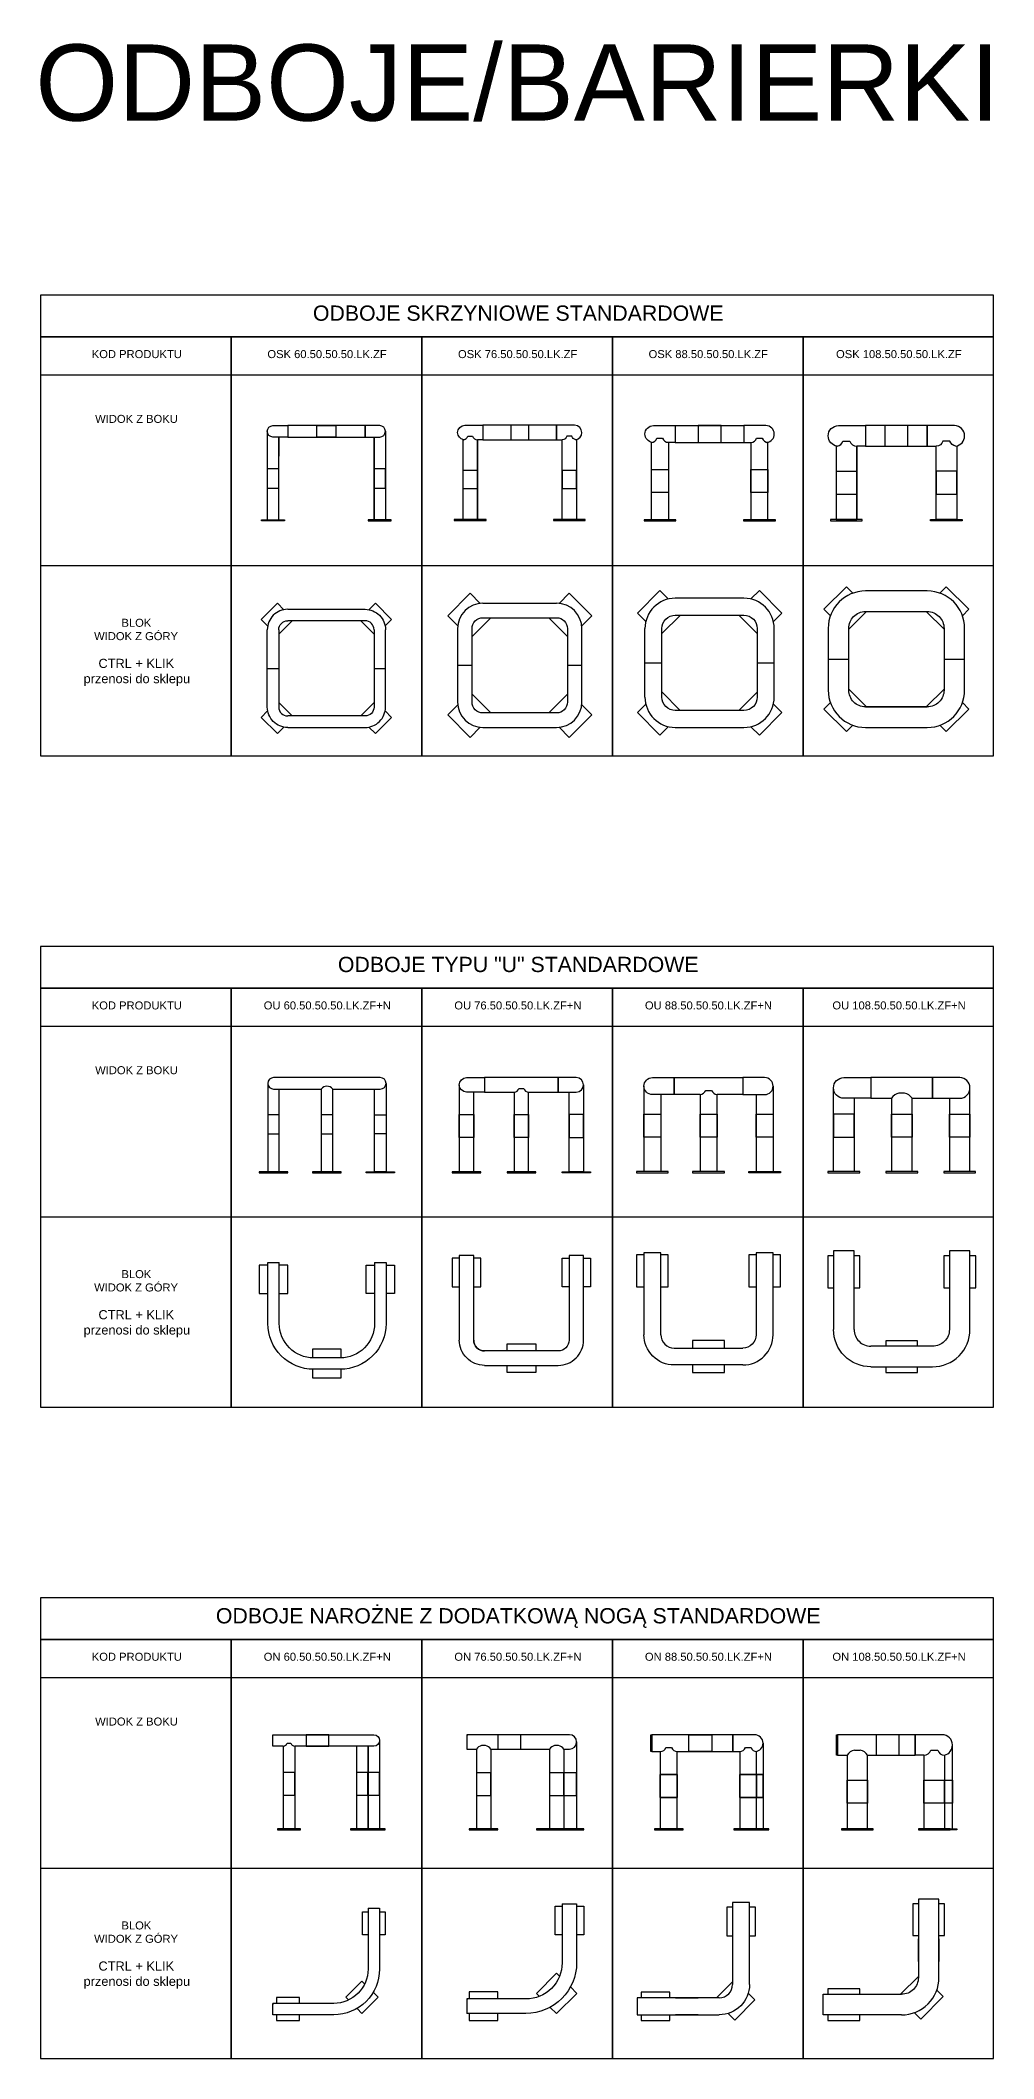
# Model space of a CAD drawing. Header units: millimetres. Extents: x 12058 to 45536, y -35768 to 10259.
# Drawn here: x 12058 to 17059, y -332 to 10259 of the extents above; entities that cross this region are included whole.
import ezdxf

# ---------------------------------------------------------------- set-up
doc = ezdxf.new("R2010")
doc.units = ezdxf.units.MM
for name, color, linetype in [('0 @ 1', 7, 'Continuous'), ('Materiał', 7, 'Continuous'), ('odboje_ Grupa-Stadnicki.pl', 7, 'Continuous'), ('odboje_ Grupa-Stadnicki.pl @ 1', 7, 'Continuous')]:
    doc.layers.add(name, color=color, linetype=linetype)
doc.styles.get("Standard").update_dxf_attribs({"font": 'arial.ttf'})

# ---------------------------------------------------------------- blocks, each defined once
blk = doc.blocks.new('OU 60.50.50.50.LK.ZF+N')
blk.add_line((250, 530), (310, 530))
at = {"layer": 'Materiał'}
for p, q in [((-310, 530), (-250, 530)), ((250, 530), (310, 530))]:
    blk.add_line(p, q, dxfattribs=at)
for points in [[(310, 530), (310, 210, -0.414214), (70, -30), (-70, -30, -0.414214), (-310, 210), (-310, 530)], [(250, 530), (250, 210, -0.414214), (70, 30), (-70, 30, -0.414214), (-250, 210), (-250, 530)]]:
    blk.add_lwpolyline(points, format="xyb", dxfattribs=at)
for points in [[(-310, 517), (-355, 517), (-355, 367), (-310, 367)], [(-250, 367), (-205, 367), (-205, 517), (-250, 517)], [(250, 367), (205, 367), (205, 517), (250, 517)], [(310, 517), (355, 517), (355, 367), (310, 367)], [(75, 30), (75, 75), (-75, 75), (-75, 30)], [(-75, -30), (-75, -75), (75, -75), (75, -30)]]:
    blk.add_lwpolyline(points, dxfattribs=at)
blk = doc.blocks.new('OU 76.50.50.50.LK.ZF+N')
for points in [[(-250, 95), (-250, 538), (-326, 538), (-326, 95)], [(326, 95), (326, 538), (250, 538), (250, 95)], [(-326, 525), (-363, 525), (-363, 375), (-326, 375)], [(-250, 375), (-213, 375), (-213, 525), (-250, 525)], [(250, 375), (213, 375), (213, 525), (250, 525)], [(326, 525), (363, 525), (363, 375), (326, 375)], [(193, 38), (-193, 38)], [(-75, 38), (-75, 75), (75, 75), (75, 38)], [(-193, -38), (193, -38)], [(75, -38), (75, -75), (-75, -75), (-75, -38)]]:
    blk.add_lwpolyline(points)
for points in [[(250, 533), (250, 95, -0.414214), (193, 38), (-193, 38, -0.414214), (-250, 95), (-250, 533)], [(-193, -38, -0.414214), (-326, 95)], [(-250, 95, 0.414214), (-193, 38)], [(193, -38, 0.414214), (326, 95)], [(250, 95, -0.414214), (193, 38)]]:
    blk.add_lwpolyline(points, format="xyb")
blk = doc.blocks.new('OU 88.50.50.50.LK.ZF+N')
for points in [[(-339, 533.5), (-378, 533.5), (-378, 366.5), (-339, 366.5)], [(-250, 114.5), (-250, 544.5), (-339, 544.5), (-339, 114.5)], [(-250, 366.5), (-211, 366.5), (-211, 533.5), (-250, 533.5)], [(250, 533.5), (211, 533.5), (211, 366.5), (250, 366.5)], [(339, 114.5), (339, 544.5), (250, 544.5), (250, 114.5)], [(339, 366.5), (378, 366.5), (378, 533.5), (339, 533.5)], [(-180, 44.5), (180, 44.5)], [(83.5, 44.5), (83.5, 83.5), (-83.5, 83.5), (-83.5, 44.5)], [(180, -44.5), (-180, -44.5)], [(-83.5, -44.5), (-83.5, -83.5), (83.5, -83.5), (83.5, -44.5)]]:
    blk.add_lwpolyline(points)
for points in [[(-180, -44.5, -0.4142136), (-339, 114.5)], [(-250, 114.5, 0.4142136), (-180, 44.5)], [(180, -44.5), (180, -44.5, 0.4142136), (339, 114.5)], [(250, 114.5, -0.4142136), (180, 44.5)]]:
    blk.add_lwpolyline(points, format="xyb")
blk = doc.blocks.new('OU 108.50.50.50.LK.ZF+N')
for points in [[(-250, 142), (-250, 554), (-358, 554), (-358, 142)], [(358, 142), (358, 554), (250, 554), (250, 142)], [(-358, 528), (-387, 528), (-387, 361), (-358, 361)], [(-250, 361), (-220, 361), (-220, 528), (-250, 528)], [(250, 528), (221, 528), (221, 361), (250, 361)], [(358, 361), (388, 361), (388, 528), (358, 528)], [(162, 54), (-162, 54)], [(83, 54), (83, 83), (-84, 83), (-84, 54)], [(-162, -54), (162, -54)], [(-84, -54), (-84, -84), (83, -84), (83, -54)]]:
    blk.add_lwpolyline(points)
for points in [[(-162, -54), (-162, -54, -0.414214), (-358, 142)], [(-250, 142, 0.414214), (-162, 54)], [(162, -54, 0.414214), (358, 142)], [(250, 142, -0.414214), (162, 54)]]:
    blk.add_lwpolyline(points, format="xyb")
blk = doc.blocks.new('OSK 60.50.50.50.LK.ZF')
for p, q in [((-310, 0), (-250, 0)), ((250, 0), (310, 0))]:
    blk.add_line(p, q)
for points in [[(-308, 223), (-342, 257), (-257, 342), (-223, 308)], [(308, 223), (342, 257), (257, 342), (223, 308)], [(-180, 250), (-250, 180)], [(-203, 310), (203, 310)], [(203, 250), (-203, 250)], [(180, 250), (250, 180)], [(-310, -203), (-310, 203)], [(-250, 203), (-250, -203)], [(250, 203), (250, -203)], [(310, -203), (310, 203)], [(-180, -250), (-250, -180)], [(180, -250), (250, -180)], [(-308, -223), (-342, -257), (-257, -342), (-223, -308)], [(203, -250), (-203, -250)], [(-203, -310), (203, -310)], [(308, -223), (342, -257), (257, -342), (223, -308)]]:
    blk.add_lwpolyline(points)
for points in [[(-203, 310, 0.414214), (-310, 203)], [(-250, 203, -0.414214), (-203, 250)], [(203, 310, -0.414214), (310, 203)], [(250, 203, 0.414214), (203, 250)], [(-203, -310, -0.414214), (-310, -203)], [(-250, -203, 0.414214), (-203, -250)], [(250, -203, -0.414214), (203, -250)], [(203, -310, 0.414214), (310, -203)]]:
    blk.add_lwpolyline(points, format="xyb")
blk = doc.blocks.new('OSK 76.50.50.50.LK.ZF')
for p, q in [((-193, 326), (193, 326)), ((-326, 193), (-326, -193)), ((326, -193), (326, 193)), ((-326, 0), (-250, 0)), ((250, 0), (326, 0)), ((-193, -326), (193, -326))]:
    blk.add_line(p, q)
for points in [[(-207, 325), (-260, 378), (-378, 260), (-325, 207)], [(207, 325), (260, 378), (378, 260), (325, 207)], [(-250, 152), (-152, 250)], [(250, 152), (152, 250)], [(-207, -325), (-260, -378), (-378, -260), (-325, -207)], [(-250, -152), (-152, -250)], [(250, -152), (152, -250)], [(207, -325), (260, -378), (378, -260), (325, -207)]]:
    blk.add_lwpolyline(points)
blk.add_lwpolyline([(-193, -250, -0.414214), (-250, -193), (-250, 193, -0.414214), (-193, 250), (193, 250, -0.414214), (250, 193), (250, -193, -0.414214), (193, -250)], format="xyb", close=True)
for centre, start, end in [((-193, 193), 90, 180), ((193, 193), 0, 90), ((-193, -193), 180, 270), ((193, -193), 270, 0)]:
    blk.add_arc(centre, 133, start, end)
blk = doc.blocks.new('OSK 88.50.50.50.LK.ZF')
for p, q in [((180, 339), (-180, 339)), ((-339, -180), (-339, 180)), ((339, -180), (339, 180)), ((250, 0), (339, 0)), ((-339, 0), (-250, 0)), ((-180, -339), (180, -339))]:
    blk.add_line(p, q)
for points in [[(-217, 335), (-261, 379), (-379, 261), (-335, 217)], [(217, 335), (261, 379), (379, 261), (335, 217)], [(-250, 154), (-153, 251)], [(250, 154), (153, 251)], [(-251, -153), (-154, -250)], [(251, -153), (153, -251)], [(-217, -335), (-261, -379), (-379, -261), (-335, -217)], [(217, -335), (261, -379), (379, -261), (335, -217)]]:
    blk.add_lwpolyline(points)
blk.add_lwpolyline([(250, 180), (250, -180, -0.414214), (180, -250), (-180, -250, -0.414214), (-250, -180), (-250, 180, -0.414214), (-180, 250), (180, 250, -0.414214)], format="xyb", close=True)
for centre, start, end in [((-180, 180), 90, 180), ((180, 180), 0, 90), ((-180, -180), 180, 270), ((180, -180), 270, 0)]:
    blk.add_arc(centre, 159, start, end)
blk = doc.blocks.new('OSK 108.50.50.LK.ZF')
for p, q in [((162, 358), (-162, 358)), ((-358, 162), (-358, -162)), ((358, -162), (358, 162)), ((-358, 0), (-250, 0)), ((250, 0), (358, 0)), ((-162, -250), (162, -250)), ((-162, -358), (162, -358))]:
    blk.add_line(p, q)
for points in [[(-228, 346), (-262, 380), (-380, 262), (-346, 228)], [(228, 346), (262, 380), (380, 262), (346, 228)], [(-250, 157), (-157, 250)], [(250, 157), (157, 250)], [(-250, -157), (-157, -250)], [(250, -157), (157, -250)], [(-228, -346), (-262, -380), (-380, -262), (-346, -228)], [(228, -346), (262, -380), (380, -262), (346, -228)]]:
    blk.add_lwpolyline(points)
blk.add_lwpolyline([(250, -162, -0.414214), (162, -250), (-162, -250, -0.414214), (-250, -162), (-250, 162, -0.414214), (-162, 250), (162, 250, -0.414214), (250, 162)], format="xyb", close=True)
for centre, start, end in [((-162, 162), 90, 180), ((162, 162), 0, 90), ((-162, -162), 180, 270), ((162, -162), 270, 0)]:
    blk.add_arc(centre, 196, start, end)
blk = doc.blocks.new('ON 60.50.50.50.LK.ZF+N')
for p, q in [((180, 320), (180, 315)), ((180, 320), (240, 320)), ((-320, -240), (-320, -180)), ((-320, -180), (-315, -180))]:
    blk.add_line(p, q)
for points in [[(240, 320), (240, 0, -0.414214), (0, -240), (-320, -240)], [(180, 320), (180, 0, -0.414214), (0, -180), (-320, -180)]]:
    blk.add_lwpolyline(points, format="xyb")
for points in [[(180, 180), (150, 180), (150, 300), (180, 300)], [(240, 300), (270, 300), (270, 180), (240, 180)], [(78, -162), (64, -148), (148, -64), (162, -78)], [(-180, -180), (-180, -150), (-300, -150), (-300, -180)], [(207, -122), (233, -148), (148, -233), (122, -207)], [(-300, -240), (-300, -270), (-180, -270), (-180, -240)]]:
    blk.add_lwpolyline(points)
blk = doc.blocks.new('ON 76.50.50.50.LK.ZF+N')
for p, q in [((190, 310), (266, 310)), ((190, 310), (190, 305)), ((-310, -190), (-310, -266)), ((-310, -190), (-305, -190))]:
    blk.add_line(p, q)
for points in [[(190, 310), (190, 0, -0.414214), (0, -190), (-310, -190)], [(266, 310), (266, 0, -0.414214), (0, -266), (-310, -266)]]:
    blk.add_lwpolyline(points, format="xyb")
for points in [[(190, 147), (153, 147), (153, 297), (190, 297)], [(266, 297), (303, 297), (303, 147), (266, 147)], [(176, -70), (161, -55), (55, -161), (70, -176)], [(-147, -190), (-147, -153), (-297, -153), (-297, -190)], [(127, -234), (161, -267), (267, -161), (234, -127)], [(-297, -266), (-297, -303), (-147, -303), (-147, -266)]]:
    blk.add_lwpolyline(points)
blk = doc.blocks.new('ON 88.50.50.50.LK.ZF+N')
for points in [[(159, 0), (159, 430), (70, 430), (70, 0)], [(70, 405), (40, 405), (40, 255), (70, 255)], [(159, 255), (190, 255), (190, 405), (159, 405)], [(70, 14), (-14, -70)], [(0, -70), (-430, -70), (-430, -159), (0, -159)], [(-260, -70), (-260, -40), (-410, -40), (-410, -70)], [(-230, -70), (-110, -70)], [(-230, -70), (-110, -70)], [(46, -152), (81, -187), (187, -81), (152, -46)], [(-410, -159), (-410, -190), (-260, -190), (-260, -159)], [(-110, -159), (-230, -159)], [(-110, -159), (-230, -159)]]:
    blk.add_lwpolyline(points)
for points in [[(159, 0, -0.414214), (0, -159)], [(0, -70, 0.414214), (70, 0)]]:
    blk.add_lwpolyline(points, format="xyb")
blk = doc.blocks.new('ON 108.50.50.50.LK.ZF+N')
for points in [[(88, 387), (58, 387), (58, 220), (88, 220)], [(196, 0), (196, 412), (88, 412), (88, 0)], [(196, 220), (225, 220), (225, 387), (196, 387)], [(88, 84), (88, 204)], [(196, 204), (196, 84)], [(88, 5), (-5, -88)], [(0, -196), (0, -196), (-412, -196), (-412, -88), (0, -88)], [(-220, -88), (-220, -59), (-387, -59), (-387, -88)], [(66, -184), (100, -218), (218, -100), (184, -66)], [(-387, -196), (-387, -226), (-220, -226), (-220, -196)]]:
    blk.add_lwpolyline(points)
for points in [[(88, 0, -0.414214), (0, -88)], [(0, -196, 0.414214), (196, 0)]]:
    blk.add_lwpolyline(points, format="xyb")

msp = doc.modelspace()

# ---------------------------------------------------------------- linework, layer by layer
for p, q in [((13277.392, 1367.891), (13282.392, 1367.891)), ((13332.228, 1307.891), (13332.228, 873.891)), ((13332.228, 1307.891), (13332.228, 1157.891)), ((13392.228, 1307.891), (13392.228, 873.891)), ((13715.721, 1307.891), (13715.721, 873.891)), ((13775.721, 1307.891), (13775.721, 873.891)), ((13777.228, 1307.891), (13777.228, 873.891)), ((13837.228, 1337.891), (13837.228, 873.891)), ((14295.507, 1367.891), (14295.507, 1291.891)), ((14295.507, 1367.891), (14300.507, 1367.891)), ((14295.507, 1367.891), (14300.507, 1367.891)), ((14345.507, 1291.891), (14345.507, 873.891)), ((14421.507, 1291.891), (14421.507, 873.891)), ((14728.696, 1291.891), (14728.696, 873.891)), ((14804.696, 1291.891), (14804.696, 873.891)), ((14871.607, 1329.891), (14871.607, 873.891)), ((15849.63, 1323.391), (15849.63, 873.891)), ((16329.482, 1286.891), (16359.482, 1286.891)), ((16693.891, 1259.891), (16647.482, 1259.891)), ((16693.891, 1259.891), (16693.891, 873.891)), ((16801.891, 1259.891), (16801.891, 873.891)), ((14766.763, 867.891), (14766.763, 873.891)), ((16801.891, 873.891), (16693.891, 873.891)), ((16831.391, 873.891), (16865.978, 873.891)), ((16865.978, 867.891), (16831.391, 867.891)), ((16865.978, 873.891), (16865.978, 867.891)), ((12059.431, -332.109), (12087.821, -332.109))]:
    msp.add_line(p, q)
for points in [[(13332.228, 1307.891), (13277.392, 1307.891), (13277.392, 1367.891), (13807.228, 1367.891, -0.414213562), (13837.228, 1337.891), (13837.228, 1337.891, -0.414213562), (13807.228, 1307.891), (13392.228, 1307.891)], [(13332.228, 1307.891, 0.32606083), (13352.228, 1322.891), (13372.228, 1322.891, 0.32606083), (13392.228, 1307.891)], [(14804.696, 1291.891), (14833.607, 1291.891, 0.414213562), (14871.607, 1329.891), (14871.607, 1329.891, 0.414213562), (14833.607, 1367.891), (14295.507, 1367.891)], [(14421.507, 1291.891, 0.190309764), (14394.063, 1310.891), (14372.952, 1310.891, 0.190309764), (14345.507, 1291.891)], [(14804.696, 1291.891, 0.190309764), (14777.252, 1310.891), (14756.141, 1310.891, 0.190309764), (14728.696, 1291.891)], [(15310.63, 1278.891, 0.32606083), (15340.297, 1301.141), (15369.964, 1301.141, 0.32606083), (15399.63, 1278.891)], [(15811.305, 1279.321, 0.374006666), (15849.63, 1323.391), (15849.63, 1323.391, 0.414213562), (15805.13, 1367.891), (15690.63, 1367.891), (15690.63, 1278.891), (15727.094, 1278.891)], [(15727.094, 1278.891, 0.32606083), (15756.761, 1301.141), (15786.427, 1301.141, 0.32606083), (15816.094, 1278.891)], [(16801.891, 1259.891, 0.324584059), (16843.482, 1313.891), (16843.482, 1313.891, 0.414213562), (16789.482, 1367.891), (16647.482, 1367.891), (16647.482, 1259.891)], [(16693.891, 1259.891, 0.32606083), (16729.891, 1286.891), (16765.891, 1286.891, 0.32606083), (16801.891, 1259.891)]]:
    msp.add_lwpolyline(points, format="xyb")
for points in [[(13572.228, 1307.868), (13572.228, 1367.914), (13452.228, 1367.914), (13452.228, 1307.868)], [(14458.574, 1291.891), (14578.574, 1291.891), (14578.574, 1367.991), (14458.574, 1367.991)], [(15260.63, 1278.891), (15260.63, 1367.891), (15265.63, 1367.891), (15265.63, 1278.891)], [(15260.63, 1367.891), (15265.63, 1367.891), (15265.63, 1278.891), (15260.63, 1278.891)], [(15460.63, 1278.941), (15460.63, 1367.841), (15580.63, 1367.841), (15580.63, 1278.941)], [(15460.63, 1367.841), (15580.63, 1367.841), (15580.63, 1278.941), (15460.63, 1278.941)], [(16240.482, 1367.891), (16240.482, 1259.891), (16235.482, 1259.891), (16235.482, 1367.891)], [(16443.982, 1259.891), (16563.982, 1259.891), (16563.982, 1367.891), (16443.982, 1367.891)], [(13392.228, 1169.891), (13332.228, 1169.891), (13332.228, 1049.891), (13392.228, 1049.891)], [(13775.721, 1169.891), (13715.721, 1169.891), (13715.721, 1049.891), (13775.721, 1049.891)], [(13837.228, 1169.891), (13777.228, 1169.891), (13777.228, 1049.891), (13837.228, 1049.891)], [(14345.507, 1047.891), (14421.507, 1047.891), (14421.507, 1167.891), (14345.507, 1167.891)], [(14728.696, 1047.891), (14804.696, 1047.891), (14804.696, 1167.891), (14728.696, 1167.891)], [(14804.696, 1047.891), (14871.607, 1047.891), (14871.607, 1167.891), (14804.696, 1167.891)], [(15310.68, 1038.891), (15399.58, 1038.891), (15399.58, 1158.891), (15310.68, 1158.891)], [(15310.68, 1158.891), (15399.58, 1158.891), (15399.58, 1038.891), (15310.68, 1038.891)], [(15727.144, 1038.891), (15816.044, 1038.891), (15816.044, 1158.891), (15727.144, 1158.891)], [(15727.144, 1158.891), (15816.094, 1158.891), (15816.094, 1038.891), (15727.144, 1038.891)], [(15816.094, 1158.891), (15849.58, 1158.891), (15849.58, 1038.891), (15816.094, 1038.891)], [(16290.482, 1128.891), (16398.482, 1128.891), (16398.482, 1008.891), (16290.482, 1008.891)], [(16693.891, 1128.891), (16801.891, 1128.891), (16801.891, 1008.891), (16693.891, 1008.891)], [(16801.891, 1128.891), (16843.482, 1128.891), (16843.482, 1008.891), (16801.891, 1008.891)], [(13302.228, 867.891), (13422.228, 867.891), (13422.228, 873.891), (13302.228, 873.891)], [(13685.721, 867.891), (13805.721, 867.891), (13805.721, 873.891), (13685.721, 873.891)], [(13805.721, 867.891), (13867.228, 867.891), (13867.228, 873.891), (13805.721, 873.891)], [(14308.574, 867.891), (14458.574, 867.891), (14458.574, 873.891), (14308.574, 873.891)], [(14660.697, 867.891), (14872.829, 867.891), (14872.829, 873.891), (14660.697, 873.891)], [(14872.829, 867.891), (14908.557, 867.891), (14908.557, 873.891), (14872.829, 873.891)], [(15280.13, 867.891), (15430.13, 867.891), (15430.13, 873.891), (15280.13, 873.891)], [(15696.594, 867.891), (15846.594, 867.891), (15846.594, 873.891), (15696.594, 873.891)], [(15846.594, 867.891), (15880.13, 867.891), (15880.13, 873.891), (15846.594, 873.891)], [(16260.982, 867.891), (16427.982, 867.891), (16427.982, 873.891), (16260.982, 873.891)], [(16664.391, 867.891), (16831.391, 867.891), (16831.391, 873.891), (16664.391, 873.891)]]:
    msp.add_lwpolyline(points, close=True)
for points in [[(14295.507, 1291.891), (14345.507, 1291.891)], [(14421.507, 1291.891), (14728.696, 1291.891)], [(15399.63, 1278.891), (15690.63, 1278.891), (15690.63, 1367.891), (15265.63, 1367.891), (15265.63, 1278.891), (15310.63, 1278.891)], [(15310.63, 1278.891), (15310.63, 873.891), (15399.63, 873.891), (15399.63, 1278.891)], [(15727.094, 1278.891), (15727.094, 873.891), (15816.094, 873.891), (15816.094, 1278.891)], [(16398.482, 1259.891), (16647.482, 1259.891), (16647.482, 1367.891), (16240.482, 1367.891), (16240.482, 1259.891), (16290.482, 1259.891)], [(16843.482, 873.891), (16843.482, 1313.891)], [(16290.482, 1259.891), (16290.482, 873.891)], [(16398.482, 873.891), (16398.482, 1259.891)]]:
    msp.add_lwpolyline(points)
at = {"color": 251}
msp.add_lwpolyline([(15816.044, 1038.891), (15849.58, 1038.891), (15849.58, 1158.891), (15816.044, 1158.891)], close=True, dxfattribs=at)
for centre, start, end in [((16344.166, 1224.014), 103.1449618, 146.2453453), ((16344.798, 1224.014), 33.7546547, 76.8550382)]:
    msp.add_arc(centre, 64.569, start, end)
at = {"layer": 'odboje_ Grupa-Stadnicki.pl'}
for p, q in [((17059.431, 8703.891), (17059.431, 8921.891)), ((12059.431, 8503.891), (17059.431, 8503.891)), ((13308.443, 8177.618), (13308.443, 8077.618)), ((13608.443, 8237.618), (13608.443, 8177.618)), ((13808.443, 8177.618), (13808.443, 7742.618)), ((14351.004, 8163.091), (14351.004, 7745.091)), ((15389.212, 8237.868), (15749.212, 8237.868)), ((15389.212, 8237.368), (15389.212, 8149.368)), ((15749.212, 8237.368), (15749.212, 8149.368)), ((15264.249, 7743.868), (15264.281, 8150.108)), ((15353.249, 8149.368), (15353.249, 7743.868)), ((15389.212, 8148.868), (15749.212, 8148.868)), ((15786.176, 8149.368), (15786.176, 7743.868)), ((15870.364, 8149.368), (15873.278, 8149.368)), ((16340.863, 8129.618), (16340.863, 7745.618)), ((16340.863, 8129.618), (16340.863, 7745.618)), ((16340.863, 8129.618), (16340.863, 7745.618)), ((13308.443, 7742.618), (13308.443, 7877.618)), ((12059.431, 7503.891), (17059.431, 7503.891)), ((17059.431, 5285.891), (17059.431, 5503.891)), ((12059.431, 5085.891), (17059.431, 5085.891)), ((15224.583, 4771.463), (15224.583, 4323.963)), ((15902.583, 4771.463), (15902.583, 4323.963)), ((15313.583, 4726.963), (15313.583, 4323.963)), ((15813.583, 4726.963), (15813.583, 4323.963)), ((12059.431, 4085.891), (17059.431, 4085.891)), ((17059.431, 1867.891), (17059.431, 2085.891)), ((12059.431, 1667.891), (17059.431, 1667.891)), ((12059.431, 667.891), (17059.431, 667.891))]:
    msp.add_line(p, q, dxfattribs=at)
for points in [[(12059.431, 8703.891), (17059.431, 8703.891), (17059.431, 8921.891), (12059.431, 8921.891)], [(12059.431, 6503.891), (13059.431, 6503.891), (13059.431, 8703.891), (12059.431, 8703.891)], [(13059.431, 6503.891), (14059.431, 6503.891), (14059.431, 8703.891), (13059.431, 8703.891)], [(14059.431, 6503.891), (15059.431, 6503.891), (15059.431, 8703.891), (14059.431, 8703.891)], [(15059.431, 6503.891), (16059.431, 6503.891), (16059.431, 8703.891), (15059.431, 8703.891)], [(16059.431, 6503.891), (17059.431, 6503.891), (17059.431, 8703.891), (16059.431, 8703.891)], [(13355.443, 8177.618), (13761.443, 8177.618), (13761.443, 8237.618), (13355.443, 8237.618)], [(13508.443, 8177.618), (13508.443, 8237.618), (13608.443, 8237.618), (13608.443, 8177.618)], [(14380.179, 8163.091), (14766.179, 8163.091), (14766.179, 8239.091), (14380.179, 8239.091)], [(14525.899, 8163.091), (14620.46, 8163.091), (14620.46, 8239.091), (14525.899, 8239.091)], [(15629.212, 8148.868), (15629.212, 8237.868), (15509.212, 8237.868), (15509.212, 8148.868)], [(16387.273, 8129.618), (16711.273, 8129.618), (16711.273, 8237.618), (16387.273, 8237.618)], [(16609.273, 8129.618), (16609.273, 8237.618), (16489.273, 8237.618), (16489.273, 8129.618)], [(13248.443, 7910.118), (13308.443, 7910.118), (13308.443, 8010.118), (13248.443, 8010.118)], [(13808.443, 7910.118), (13868.443, 7910.118), (13868.443, 8010.118), (13808.443, 8010.118)], [(14351.004, 7906.81), (14351.004, 8001.372), (14275.004, 8001.372), (14275.004, 7906.81)], [(14871.386, 7906.81), (14871.386, 8001.372), (14795.386, 8001.372), (14795.386, 7906.81)], [(15264.249, 7886.868), (15264.249, 8006.868), (15353.249, 8006.868), (15353.249, 7886.868)], [(15786.176, 7886.868), (15786.176, 8006.868), (15875.176, 8006.868), (15875.176, 7886.868)], [(16340.863, 7997.618), (16232.863, 7997.618), (16232.863, 7877.618), (16340.863, 7877.618)], [(16865.682, 7998.341), (16757.682, 7998.341), (16757.682, 7878.341), (16865.682, 7878.341)], [(13338.443, 7737.618), (13218.443, 7737.618), (13218.443, 7742.618), (13338.443, 7742.618)], [(13778.443, 7737.618), (13898.443, 7737.618), (13898.443, 7742.618), (13778.443, 7742.618)], [(14229.442, 7739.091), (14396.442, 7739.091), (14396.442, 7745.091), (14229.442, 7745.091)], [(14749.854, 7739.091), (14916.854, 7739.091), (14916.854, 7745.091), (14749.854, 7745.091)], [(15225.249, 7737.868), (15392.249, 7737.868), (15392.249, 7743.868), (15225.249, 7743.868)], [(15747.176, 7737.868), (15914.176, 7737.868), (15914.176, 7743.868), (15747.176, 7743.868)], [(16203.363, 7737.618), (16370.363, 7737.618), (16370.363, 7745.618), (16203.363, 7745.618)], [(16895.182, 7737.618), (16728.182, 7737.618), (16728.182, 7745.618), (16895.182, 7745.618)], [(12059.431, 5285.891), (17059.431, 5285.891), (17059.431, 5503.891), (12059.431, 5503.891)], [(12059.431, 3085.891), (13059.431, 3085.891), (13059.431, 5285.891), (12059.431, 5285.891)], [(13059.431, 3085.891), (14059.431, 3085.891), (14059.431, 5285.891), (13059.431, 5285.891)], [(14059.431, 3085.891), (15059.431, 3085.891), (15059.431, 5285.891), (14059.431, 5285.891)], [(15059.431, 3085.891), (16059.431, 3085.891), (16059.431, 5285.891), (15059.431, 5285.891)], [(16059.431, 3085.891), (17059.431, 3085.891), (17059.431, 5285.891), (16059.431, 5285.891)], [(13251.559, 4620.877), (13251.559, 4520.877), (13311.559, 4520.877), (13311.559, 4620.877)], [(13531.559, 4620.877), (13531.559, 4520.877), (13591.559, 4520.877), (13591.559, 4620.877)], [(13871.559, 4620.877), (13871.559, 4520.877), (13811.559, 4520.877), (13811.559, 4620.877)], [(14255.778, 4621.963), (14331.778, 4621.963), (14331.778, 4501.963), (14255.778, 4501.963)], [(14543.778, 4621.963), (14619.778, 4621.963), (14619.778, 4501.963), (14543.778, 4501.963)], [(14907.778, 4621.963), (14831.778, 4621.963), (14831.778, 4501.963), (14907.778, 4501.963)], [(15313.606, 4503.963), (15224.583, 4503.963), (15224.583, 4623.963), (15313.606, 4623.963)], [(15608.094, 4503.963), (15519.071, 4503.963), (15519.071, 4623.963), (15608.094, 4623.963)], [(15902.606, 4503.963), (15813.583, 4503.963), (15813.583, 4623.963), (15902.606, 4623.963)], [(16327.393, 4623.963), (16219.393, 4623.963), (16219.393, 4503.963), (16327.393, 4503.963)], [(16523.393, 4623.963), (16631.393, 4623.963), (16631.393, 4503.963), (16523.393, 4503.963)], [(16827.393, 4623.963), (16935.393, 4623.963), (16935.393, 4503.963), (16827.393, 4503.963)], [(13206.559, 4315.963), (13356.559, 4315.963), (13356.559, 4320.963), (13206.559, 4320.963)], [(13486.559, 4315.963), (13636.559, 4315.963), (13636.559, 4320.963), (13486.559, 4320.963)], [(13916.559, 4315.963), (13766.559, 4315.963), (13766.559, 4320.963), (13916.559, 4320.963)], [(14218.778, 4315.963), (14368.778, 4315.963), (14368.778, 4321.963), (14218.778, 4321.963)], [(14506.778, 4315.963), (14656.778, 4315.963), (14656.778, 4321.963), (14506.778, 4321.963)], [(14944.778, 4315.963), (14794.778, 4315.963), (14794.778, 4321.963), (14944.778, 4321.963)], [(15185.583, 4315.963), (15352.583, 4315.963), (15352.583, 4323.963), (15185.583, 4323.963)], [(15480.083, 4315.963), (15647.083, 4315.963), (15647.083, 4323.963), (15480.083, 4323.963)], [(15941.583, 4315.963), (15774.583, 4315.963), (15774.583, 4323.963), (15941.583, 4323.963)], [(16189.893, 4315.963), (16356.893, 4315.963), (16356.893, 4323.963), (16189.893, 4323.963)], [(16493.893, 4315.963), (16660.893, 4315.963), (16660.893, 4323.963), (16493.893, 4323.963)], [(16797.893, 4315.963), (16964.893, 4315.963), (16964.893, 4323.963), (16797.893, 4323.963)], [(12059.431, 1867.891), (17059.431, 1867.891), (17059.431, 2085.891), (12059.431, 2085.891)], [(12059.431, -332.109), (13059.431, -332.109), (13059.431, 1867.891), (12059.431, 1867.891)], [(13059.431, -332.109), (14059.431, -332.109), (14059.431, 1867.891), (13059.431, 1867.891)], [(14059.431, -332.109), (15059.431, -332.109), (15059.431, 1867.891), (14059.431, 1867.891)], [(15059.431, -332.109), (16059.431, -332.109), (16059.431, 1867.891), (15059.431, 1867.891)], [(16059.431, -332.109), (17059.431, -332.109), (17059.431, 1867.891), (16059.431, 1867.891)]]:
    msp.add_lwpolyline(points, close=True, dxfattribs=at)
for points in [[(13355.443, 8177.618), (13278.443, 8177.618, -0.414213562), (13248.443, 8207.618), (13248.443, 8207.618, -0.414213562), (13278.443, 8237.618), (13355.443, 8237.618)], [(13761.443, 8177.618), (13838.443, 8177.618, 0.414213562), (13868.443, 8207.618), (13868.443, 8207.618, 0.414213562), (13838.443, 8237.618), (13761.443, 8237.618)], [(14388.778, 4739.963), (14293.778, 4739.963, -0.414213562), (14255.778, 4777.963), (14255.778, 4777.963, -0.414213562), (14293.778, 4815.963), (14388.778, 4815.963)], [(14774.778, 4739.963), (14869.778, 4739.963, 0.414213562), (14907.778, 4777.963), (14907.778, 4777.963, 0.414213562), (14869.778, 4815.963), (14774.778, 4815.963)], [(15383.583, 4726.963), (15269.083, 4726.963, -0.414213562), (15224.583, 4771.463), (15224.583, 4771.463, -0.414213562), (15269.083, 4815.963), (15383.583, 4815.963)], [(15743.583, 4726.963), (15858.083, 4726.963, 0.414213562), (15902.583, 4771.463), (15902.583, 4771.463, 0.414213562), (15858.083, 4815.963), (15743.583, 4815.963)], [(16415.393, 4707.963), (16273.393, 4707.963, -0.414213562), (16219.393, 4761.963), (16219.393, 4761.963, -0.414213562), (16273.393, 4815.963), (16415.393, 4815.963)], [(16739.393, 4707.963), (16881.393, 4707.963, 0.414213562), (16935.393, 4761.963), (16935.393, 4761.963, 0.414213562), (16881.393, 4815.963), (16739.393, 4815.963)]]:
    msp.add_lwpolyline(points, format="xyb", close=True, dxfattribs=at)
for points in [[(13248.443, 8207.618), (13248.443, 7742.618), (13308.443, 7742.618), (13308.443, 8177.618)], [(13868.443, 8207.618), (13868.443, 7742.618), (13808.443, 7742.618), (13808.443, 8177.618)], [(14275.004, 8164.479), (14274.942, 7745.091), (14350.942, 7745.091), (14351.004, 8163.091)], [(14871.354, 8164.479), (14871.354, 7745.091), (14795.354, 7745.091), (14795.354, 8163.091)], [(15786.176, 8149.368), (15786.176, 8149.368), (15786.176, 7743.868), (15875.176, 7743.868), (15875.176, 8149.368), (15870.364, 8149.368)], [(16232.863, 8131.063), (16232.863, 7745.618), (16340.863, 7745.618), (16340.863, 7745.618), (16340.863, 8129.618)], [(16865.682, 8131.063), (16865.682, 7745.618), (16757.682, 7745.618), (16757.682, 7745.618), (16757.682, 8129.618)], [(13251.559, 4786.017), (13251.559, 4320.963), (13311.559, 4320.963), (13311.559, 4755.963)], [(13871.559, 4786.017), (13871.559, 4320.963), (13811.559, 4320.963), (13811.559, 4755.963)], [(14255.778, 4777.963), (14255.778, 4321.963), (14331.778, 4321.963), (14331.778, 4739.963)], [(14619.778, 4739.963), (14774.778, 4739.963), (14774.778, 4815.963), (14388.778, 4815.963), (14388.778, 4739.963), (14543.778, 4739.963)], [(14907.778, 4777.963), (14907.778, 4321.963), (14831.778, 4321.963), (14831.778, 4739.963)], [(15519.083, 4726.963), (15383.583, 4726.963), (15383.583, 4815.963), (15743.583, 4815.963), (15743.583, 4726.963), (15608.083, 4726.963)], [(16631.393, 4707.963), (16739.393, 4707.963), (16739.393, 4815.963), (16415.393, 4815.963), (16415.393, 4707.963), (16523.393, 4707.963)], [(13531.559, 4755.963), (13531.559, 4320.963), (13591.559, 4320.963), (13591.559, 4755.963)], [(14543.778, 4739.963), (14543.778, 4321.963), (14619.778, 4321.963), (14619.778, 4739.963)], [(15519.083, 4726.963), (15519.083, 4323.963)], [(15608.083, 4323.963), (15608.083, 4726.963)], [(16219.393, 4323.963), (16219.393, 4761.963)], [(16327.393, 4707.963), (16327.393, 4323.963)], [(16523.393, 4707.963), (16523.393, 4323.963)], [(16631.393, 4323.963), (16631.393, 4707.963)], [(16827.393, 4707.963), (16827.393, 4323.963)], [(16935.393, 4323.963), (16935.393, 4761.963)]]:
    msp.add_lwpolyline(points, dxfattribs=at)
for points in [[(14279.464, 8163.523, -0.370653989), (14247.179, 8201.091), (14247.179, 8201.091, -0.414213562), (14285.179, 8239.091), (14380.179, 8239.091), (14380.179, 8163.091), (14351.004, 8163.091)], [(14279.464, 8163.523, 0.280464966), (14300.338, 8182.091), (14325.671, 8182.091, 0.32606083), (14351.004, 8163.091)], [(14866.895, 8163.523, 0.370653989), (14899.179, 8201.091), (14899.179, 8201.091, 0.414213562), (14861.179, 8239.091), (14766.179, 8239.091), (14766.179, 8163.091), (14795.354, 8163.091)], [(14866.895, 8163.523, -0.280464966), (14846.021, 8182.091), (14820.688, 8182.091, -0.32606083), (14795.354, 8163.091)], [(15268.266, 8149.338, -0.372245446), (15230.212, 8193.368), (15230.212, 8193.368, -0.414213562), (15274.712, 8237.868), (15389.212, 8237.868), (15389.212, 8148.868), (15347.06, 8148.868)], [(15263.249, 8148.868, 0.32606083), (15292.915, 8171.118), (15322.582, 8171.118, 0.32606083), (15352.249, 8148.868)], [(15870.364, 8149.368, 0.370918206), (15908.212, 8193.368), (15908.212, 8193.368, 0.414213562), (15863.712, 8237.868), (15749.212, 8237.868), (15749.212, 8148.868), (15786.176, 8148.868)], [(15786.176, 8149.368, 0.32606083), (15815.843, 8171.618), (15845.509, 8171.618, 0.32606083), (15875.176, 8149.368)], [(16238.268, 8130.075, -0.376605992), (16191.273, 8183.618), (16191.273, 8183.618, -0.414213562), (16245.273, 8237.618), (16387.273, 8237.618), (16387.273, 8129.618), (16340.863, 8129.618)], [(16238.268, 8130.075, 0.287163822), (16268.863, 8156.618), (16304.863, 8156.618, 0.32606083), (16340.863, 8129.618)], [(16860.277, 8130.075, 0.376605992), (16907.273, 8183.618), (16907.273, 8183.618, 0.414213562), (16853.273, 8237.618), (16711.273, 8237.618), (16711.273, 8129.618), (16757.682, 8129.618)], [(16860.277, 8130.075, -0.287163822), (16829.682, 8156.618), (16793.682, 8156.618, -0.32606083), (16757.682, 8129.618)], [(13591.559, 4755.963), (13841.559, 4755.963, 0.414213562), (13871.559, 4785.963), (13871.559, 4785.963, 0.414213562), (13841.559, 4815.963), (13281.559, 4815.963, 0.414213562), (13251.559, 4785.963), (13251.559, 4785.963, 0.414213562), (13281.559, 4755.963), (13531.559, 4755.963)], [(14543.778, 4739.963, 0.32606083), (14569.111, 4758.963), (14594.444, 4758.963, 0.32606083), (14619.778, 4739.963)], [(15519.083, 4726.963, 0.25396012), (15548.583, 4748.963), (15578.583, 4748.963, 0.25396012), (15608.083, 4726.963)], [(16631.393, 4707.963, 0.190309764), (16592.393, 4734.963), (16562.393, 4734.963, 0.190309764), (16523.393, 4707.963)]]:
    msp.add_lwpolyline(points, format="xyb", dxfattribs=at)
msp.add_arc((13561.559, 4733.463), 37.5, 36.8698612, 143.1301447, dxfattribs=at)

# ---------------------------------------------------------------- block references
at = {"layer": '0 @ 1'}
for name, p in [('ON 60.50.50.50.LK.ZF+N', (13597.392, 137.891)), ('ON 76.50.50.50.LK.ZF+N', (14605.507, 170.941)), ('ON 88.50.50.50.LK.ZF+N', (15619.799, 57.391)), ('ON 108.50.50.50.LK.ZF+N', (16576.651, 93.391))]:
    msp.add_blockref(name, p, dxfattribs=at)
at = {"layer": 'odboje_ Grupa-Stadnicki.pl @ 1'}
for name, p in [('OSK 76.50.50.50.LK.ZF', (14573.179, 6979.706)), ('OSK 88.50.50.50.LK.ZF', (15569.212, 6992.706)), ('OSK 108.50.50.LK.ZF', (16549.273, 7011.706)), ('OSK 60.50.50.50.LK.ZF', (13558.443, 6963.706)), ('OU 60.50.50.50.LK.ZF+N', (13561.559, 3315.345)), ('OU 76.50.50.50.LK.ZF+N', (14581.778, 3343.924)), ('OU 88.50.50.50.LK.ZF+N', (15563.583, 3352.424)), ('OU 108.50.50.50.LK.ZF+N', (16577.393, 3352.424))]:
    msp.add_blockref(name, p, dxfattribs=at)

# ---------------------------------------------------------------- texts
at = {"layer": 'odboje_ Grupa-Stadnicki.pl', "attachment_point": 1}
for s, width, gutter_width, heights, insert, char_height in [('\\pi7.9127;ODBOJE/BARIERKI', 5000, 0, [573.659], (12023.535, 10237.975), 400), ('\\pi1428.4;ODBOJE SKRZYNIOWE STANDARDOWE', 5000, 0, [573.659], (12059.431, 8867.92), 80), ('\\P\\pi268.17;KOD PRODUKTU', 1000, 1, [200], (12059.431, 8703.891), 42), ('\\P\\pi189.66;OSK 60.50.50.50.LK.ZF', 1000, 1, [200], (13059.431, 8703.891), 42), ('\\P\\pi189.66;OSK 76.50.50.50.LK.ZF', 1000, 1, [200], (14059.431, 8703.891), 42), ('\\P\\pi189.66;OSK 88.50.50.50.LK.ZF', 1000, 1, [200], (15059.431, 8703.891), 42), ('\\P\\pi173.34;OSK 108.50.50.50.LK.ZF', 1000, 1, [200], (16059.431, 8703.891), 42), ('\\P\\pi500;\\P\\P\\pi285.95;WIDOK Z BOKU', 1000, 1, [395.679], (12059.431, 8503.891), 42), ('\\P\\pi500;\\P\\P\\P\\pi423.94;BLOK\\P\\pi280.56;WIDOK Z GÓRY\\P\\pi500;\\P\\pi303.28;{\\H1.1429x;CTRL + KLIK \\P\\pi225.04;przenosi do sklepu\\H1.0459x; }', 1000, 1, [907.285], (12059.431, 7503.891), 42), ('\\pi1559.5;ODBOJE TYPU "U" STANDARDOWE', 5000, 0, [573.659], (12059.431, 5449.92), 80), ('\\P\\pi268.17;KOD PRODUKTU', 1000, 1, [200], (12059.431, 5285.891), 42), ('\\P\\pi170.35;OU 60.50.50.50.LK.ZF+N', 1000, 1, [200], (13059.431, 5285.891), 42), ('\\P\\pi170.35;OU 76.50.50.50.LK.ZF+N', 1000, 1, [200], (14059.431, 5285.891), 42), ('\\P\\pi170.35;OU 88.50.50.50.LK.ZF+N', 1000, 1, [200], (15059.431, 5285.891), 42), ('\\P\\pi154.03;OU 108.50.50.50.LK.ZF+N', 1000, 1, [200], (16059.431, 5285.891), 42), ('\\P\\pi500;\\P\\P\\pi285.95;WIDOK Z BOKU', 1000, 1, [395.679], (12059.431, 5085.891), 42), ('\\P\\pi500;\\P\\P\\P\\pi423.94;BLOK\\P\\pi280.56;WIDOK Z GÓRY\\P\\pi500;\\P\\pi303.28;{\\H1.1429x;CTRL + KLIK \\P\\pi225.04;przenosi do sklepu\\H1.0459x; }', 1000, 1, [907.285], (12059.431, 4085.891), 42), ('\\pi919.24;ODBOJE NAROŻNE Z DODATKOWĄ NOGĄ STANDARDOWE', 5000, 0, [573.659], (12059.431, 2031.92), 80), ('\\P\\pi268.17;KOD PRODUKTU', 1000, 1, [200], (12059.431, 1867.891), 42), ('\\P\\pi170.35;ON 60.50.50.50.LK.ZF+N', 1000, 1, [200], (13059.431, 1867.891), 42), ('\\P\\pi170.35;ON 76.50.50.50.LK.ZF+N', 1000, 1, [200], (14059.431, 1867.891), 42), ('\\P\\pi170.35;ON 88.50.50.50.LK.ZF+N', 1000, 1, [200], (15059.431, 1867.891), 42), ('\\P\\pi154.03;ON 108.50.50.50.LK.ZF+N', 1000, 1, [200], (16059.431, 1867.891), 42), ('\\P\\pi500;\\P\\P\\pi285.95;WIDOK Z BOKU', 1000, 1, [395.679], (12059.431, 1667.891), 42), ('\\P\\pi500;\\P\\P\\P\\pi423.94;BLOK\\P\\pi280.56;WIDOK Z GÓRY\\P\\pi500;\\P\\pi303.28;{\\H1.1429x;CTRL + KLIK \\P\\pi225.04;przenosi do sklepu\\H1.0459x; }', 1000, 1, [907.285], (12059.431, 667.891), 42)]:
    msp.add_mtext_dynamic_manual_height_columns(s, width=width, gutter_width=gutter_width, heights=heights, dxfattribs=dict(at, insert=insert, char_height=char_height))

doc.saveas('drawing.dxf')
